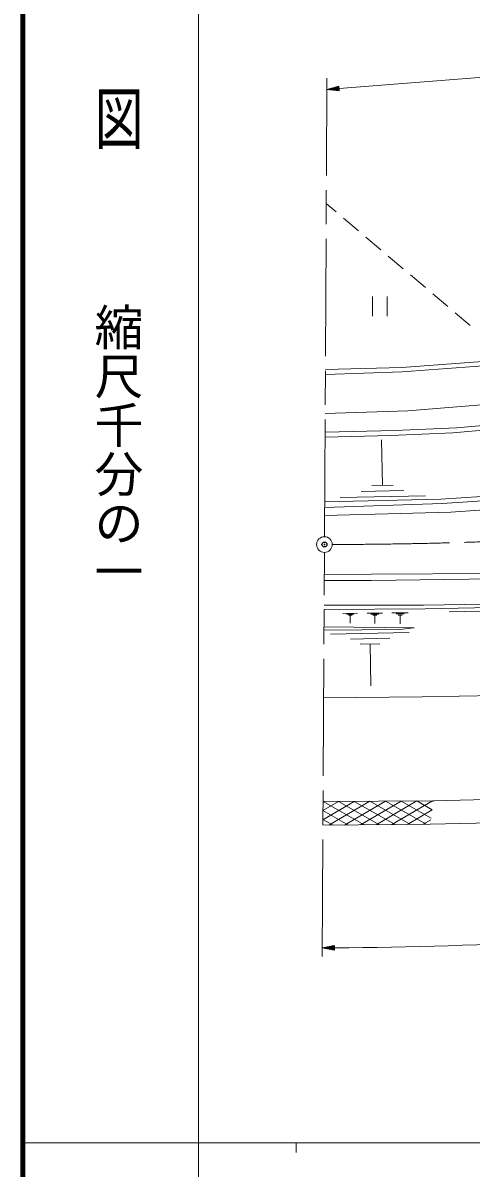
# Model space of a CAD drawing. Units: millimetres, scale not verified. Extents: x 40000 to 680000, y 20000 to 380000.
# Drawn here: x 40000 to 85907, y 202409 to 319673 of the extents above; entities that cross this region are included whole.
import ezdxf
from ezdxf.enums import TextEntityAlignment as Align

# ---------------------------------------------------------------- set-up
doc = ezdxf.new("R2010")
doc.units = ezdxf.units.MM
doc.header["$LTSCALE"] = 1000
doc.header["$PDMODE"] = 32
doc.header["$PDSIZE"] = 500
doc.linetypes.add('CHAIN', pattern=[18.5, 12, -1.5, 3.5, -1.5])
for name, color, linetype, lineweight in [('M-BGD', 7, 'Continuous', 13), ('M-BMK', 2, 'CHAIN', 13), ('M-BMK-SRVR', 3, 'Continuous', 13), ('M-STR-HTXT', 7, 'Continuous', 13), ('M-STR-STRD', 5, 'Continuous', 13), ('M-TTL', 2, 'Continuous', 140), ('M-TTL-BAND', 7, 'Continuous', 13)]:
    doc.layers.add(name, color=color, linetype=linetype, lineweight=lineweight)
doc.layers.add('M-OTRS', color=6, linetype='Continuous')
doc.styles.add('@ＭＳ ゴシック', font='')
doc.styles.get('@ＭＳ ゴシック').set_extended_font_data('@MS Gothic')

msp = doc.modelspace()

# ---------------------------------------------------------------- linework, layer by layer
at = {"layer": 'M-BGD'}
for p, q in [((72075, 300327), (71071, 301178)), ((74363, 298387), (72837, 299680)), ((76651, 296447), (75126, 297740)), ((78940, 294507), (77414, 295800)), ((81228, 292567), (79702, 293860)), ((75795, 291643), (75795, 289643)), ((77295, 291643), (77295, 289643)), ((83516, 290627), (81991, 291920)), ((85804, 288687), (84279, 289980)), ((76827, 272331), (76730, 276992)), ((77919, 272353), (75734, 272308)), ((81221, 271256), (72481, 271074)), ((79024, 271794), (74654, 271702)), ((72766, 259214), (74284, 259227)), ((75246, 259235), (76840, 259248)), ((77801, 259257), (79473, 259271)), ((78220, 259149), (79056, 259156)), ((83649, 259365), (93047, 259547)), ((73147, 259116), (73906, 259122)), ((73337, 259016), (73717, 259019)), ((73527, 259018), (73534, 258208)), ((75646, 259132), (76442, 259139)), ((75846, 259027), (76244, 259031)), ((76045, 259029), (76052, 258179)), ((78430, 259039), (78848, 259043)), ((78639, 259041), (78646, 258149)), ((78616, 257555), (70836, 257484)), ((70838, 257839), (80089, 257733)), ((71514, 257079), (79576, 257236)), ((78616, 257555), (80089, 257733)), ((73540, 256581), (77571, 256659)), ((74558, 256063), (76573, 256102)), ((75566, 256083), (75649, 251783)), ((80906, 250666), (98200, 250985)), ((70798, 250560), (80906, 250666)), ((70731, 238084), (73941, 239964)), ((70736, 239014), (72341, 239954)), ((70741, 239944), (82069, 240015)), ((70741, 239944), (74945, 237552)), ((71345, 237517), (75541, 239974)), ((72341, 239954), (76536, 237567)), ((72954, 237532), (77141, 239984)), ((73941, 239964), (78126, 237583)), ((74564, 237548), (78741, 239994)), ((75541, 239974), (79716, 237598)), ((76174, 237564), (80341, 240004)), ((77141, 239984), (81306, 237614)), ((77784, 237579), (81941, 240014)), ((78741, 239994), (81807, 238249)), ((80341, 240004), (81933, 239098)), ((81941, 240014), (82059, 239947)), ((70731, 238109), (71765, 237521)), ((70736, 239027), (73355, 237536)), ((79394, 237595), (81931, 239081)), ((81004, 237611), (81780, 238066)), ((81714, 237618), (70728, 237511))]:
    msp.add_line(p, q, dxfattribs=at)
for points in [[(160161, 292518), (121742, 288250), (98162, 285640), (88059, 284628), (78862, 283936), (70977, 283669)], [(159717, 292920), (121684, 288686), (98104, 286075), (88001, 285063), (78804, 284371), (70980, 284166)], [(70907, 270641), (82812, 270890), (91122, 271458), (100266, 272346), (112997, 273766), (129936, 275586), (143519, 276953), (150178, 277663), (152930, 278249), (155611, 279332), (157848, 280913), (159854, 282928), (161417, 286035), (162109, 288841)], [(155096, 287935), (154315, 287207), (153480, 286639), (152255, 285946), (150373, 285254), (149485, 284917), (143572, 284366), (128427, 282697), (106729, 280158), (95614, 278720), (84020, 277690), (77699, 277415), (70942, 277255)], [(155096, 287935), (154674, 288008), (153267, 287003), (152362, 286452), (151382, 286023), (149894, 285422), (143981, 284871), (128835, 283202), (107138, 280663), (96023, 279225), (84428, 278195), (78107, 277920), (70945, 277779)], [(70955, 279692), (79426, 279941), (96187, 281308), (104461, 282462), (114049, 283616), (127011, 285054), (139298, 286341), (146045, 286927), (147246, 285175)], [(70904, 270066), (82945, 270452), (91255, 271020), (100399, 271908), (113130, 273328), (130069, 275148), (143652, 276516), (150310, 277226), (153062, 277812), (155748, 278766), (158066, 280222), (160178, 282238), (161333, 284182), (162038, 285971)], [(70849, 260045), (81048, 260059), (95874, 260281), (107047, 260676), (119853, 261381), (125908, 261839), (139180, 263077), (149283, 264071), (153491, 264631), (159866, 265403)], [(70847, 259597), (81208, 259686), (108188, 260210), (119906, 260920), (125695, 261355), (139278, 262464), (153589, 264018), (159963, 264790)], [(82069, 240015), (94356, 240334), (103163, 240618), (109768, 241364), (123049, 242909), (144747, 245519)], [(145173, 242909), (128660, 240849), (107744, 238630), (103092, 238239), (91124, 237831), (81714, 237618)]]:
    msp.add_lwpolyline(points, dxfattribs=at)
at = {"layer": 'M-BMK'}
for p, q in [((70887, 267061), (71141, 314027)), ((70655, 224064), (70879, 265461))]:
    msp.add_line(p, q, dxfattribs=at)
msp.add_arc((70616, 752290), 486029, 270.1258, 275.79617, dxfattribs=at)
at = {"layer": 'M-BMK-SRVR'}
msp.add_circle((70883, 266261), 800, dxfattribs=at)
at = {"layer": 'M-OTRS'}
msp.add_point((70883, 266261), dxfattribs=at)
at = {"layer": 'M-STR-HTXT'}
for p, q in [((72381, 312960), (141247, 318299)), ((71134, 312864), (72361, 313210)), ((72369, 313110), (71871, 313071)), ((72116, 313141), (72365, 313160)), ((72400, 312711), (72361, 313210)), ((71134, 312864), (72381, 312960)), ((71134, 312864), (72400, 312711)), ((72377, 313010), (71380, 312933)), ((72385, 312911), (71388, 312833)), ((71625, 313002), (72373, 313060)), ((71641, 312803), (72388, 312861)), ((72392, 312811), (71894, 312772)), ((72147, 312742), (72396, 312761)), ((70660, 224954), (71909, 225211)), ((71659, 225160), (71909, 225161)), ((71912, 224711), (71909, 225211)), ((70660, 224954), (71910, 224961)), ((70660, 224954), (71912, 224711)), ((71910, 225011), (70910, 225005)), ((71910, 224911), (70910, 224905)), ((71160, 225057), (71910, 225061)), ((71161, 224857), (71911, 224861)), ((71909, 225111), (71409, 225108)), ((71911, 224811), (71411, 224808)), ((71661, 224760), (71911, 224761))]:
    msp.add_line(p, q, dxfattribs=at)
msp.add_arc((67658, 767562), 542617, 270.44898, 280.29532, dxfattribs=at)
at = {"layer": 'M-STR-STRD'}
for points in [[(70899, 269216), (83838, 269562), (92148, 270148)], [(169385, 264853), (168932, 265696), (168328, 266291), (167165, 267294), (165905, 267969), (164697, 268501), (163863, 268732), (162425, 268803), (142609, 266397), (129452, 265225), (121871, 264542), (106743, 263707), (96800, 263397), (88241, 263308), (75706, 263210), (70866, 263183)]]:
    msp.add_lwpolyline(points, dxfattribs=at)
at = {"layer": 'M-TTL'}
msp.add_line((40000, 380000), (40000, 20000), dxfattribs=at)
at = {"layer": 'M-TTL-BAND'}
for p, q in [((58000, 370000), (58000, 20000)), ((40000, 205000), (579000, 205000)), ((68000, 205000), (68000, 204000))]:
    msp.add_line(p, q, dxfattribs=at)
msp.add_lwpolyline([(167500, 266446), (167163, 266755), (165869, 267472), (164648, 268066), (163747, 268248), (162318, 268304), (142596, 265929), (129437, 264704), (121877, 264125), (106716, 263224), (96775, 262900), (88239, 262740), (75679, 262592), (70839, 262565)], dxfattribs=at)

# ---------------------------------------------------------------- texts
at = {"layer": 'M-TTL-BAND', "style": '@ＭＳ ゴシック', "width": 1.4}
msp.add_text('平  面  図', height=3666, rotation=270, dxfattribs=at).set_placement((49777, 306475), align=Align.MIDDLE_RIGHT)
at = {"layer": 'M-TTL-BAND', "style": '@ＭＳ ゴシック'}
msp.add_text('縮尺千分の一', height=3666, rotation=270, dxfattribs=at).set_placement((49777, 261030), align=Align.MIDDLE_RIGHT)

doc.saveas('drawing.dxf')
